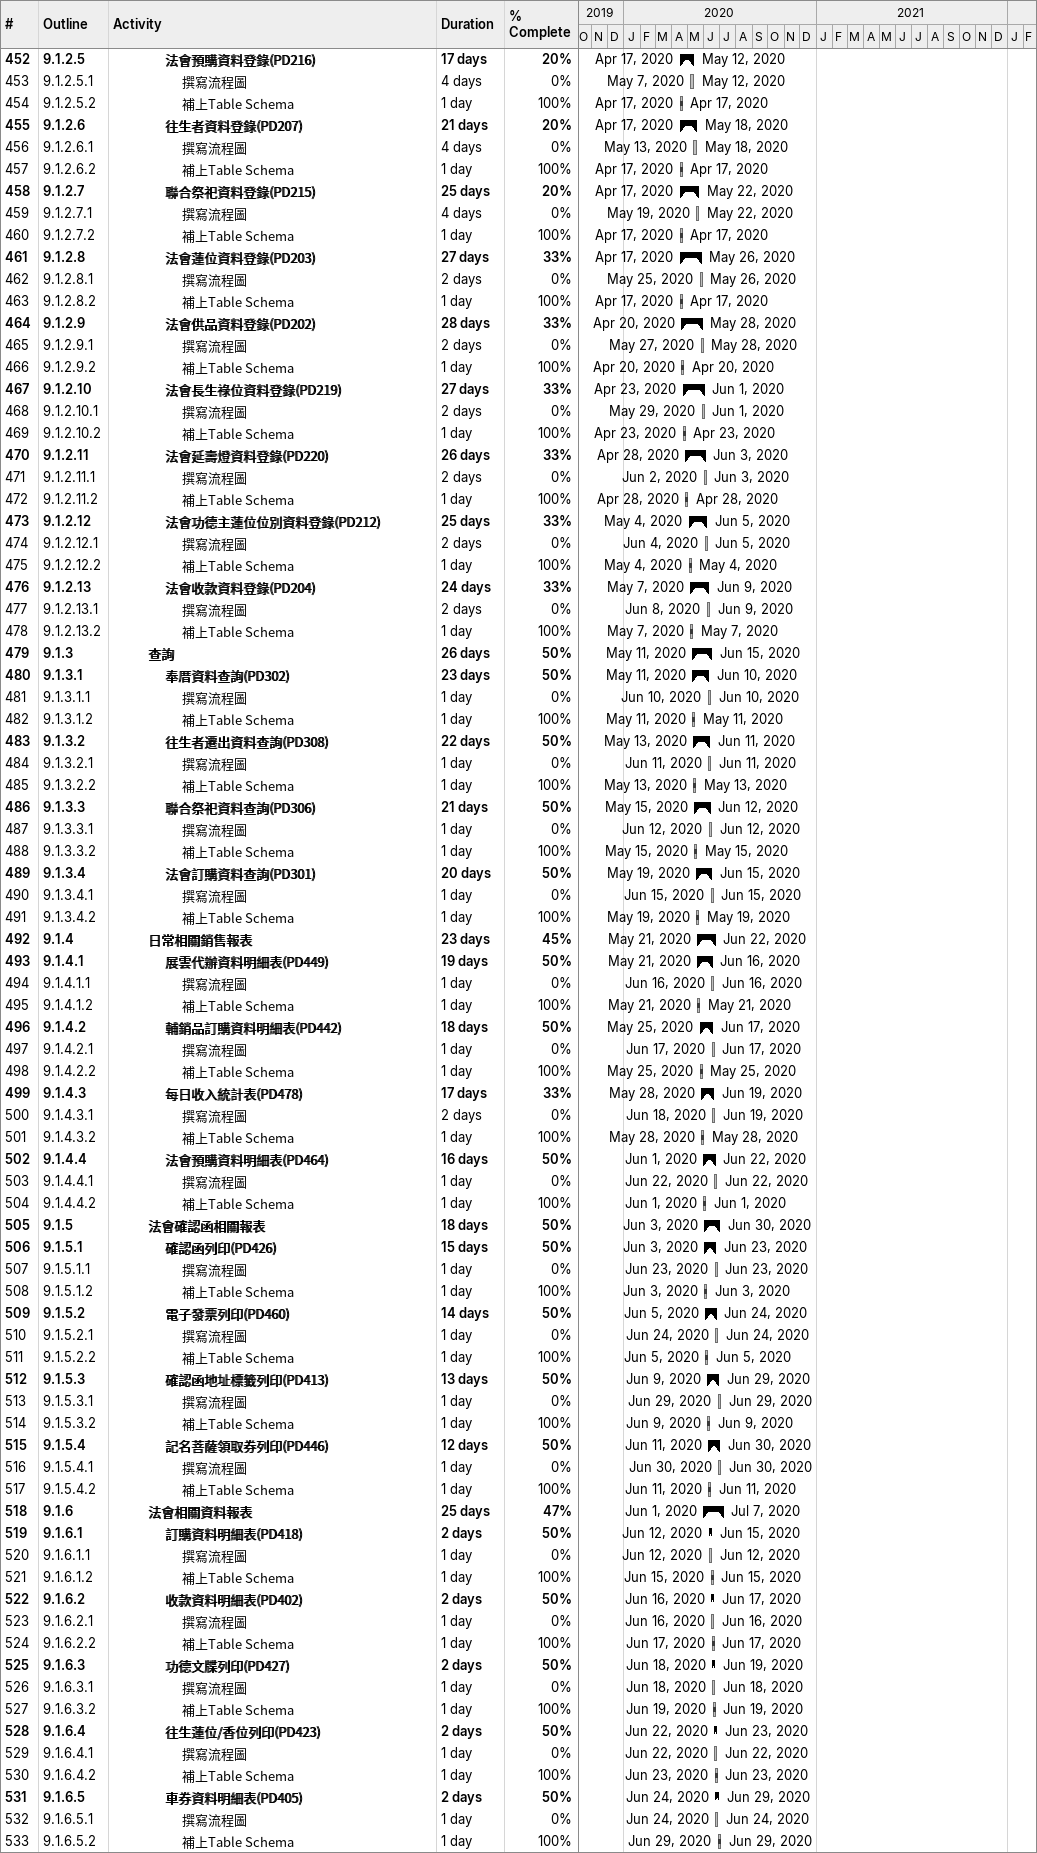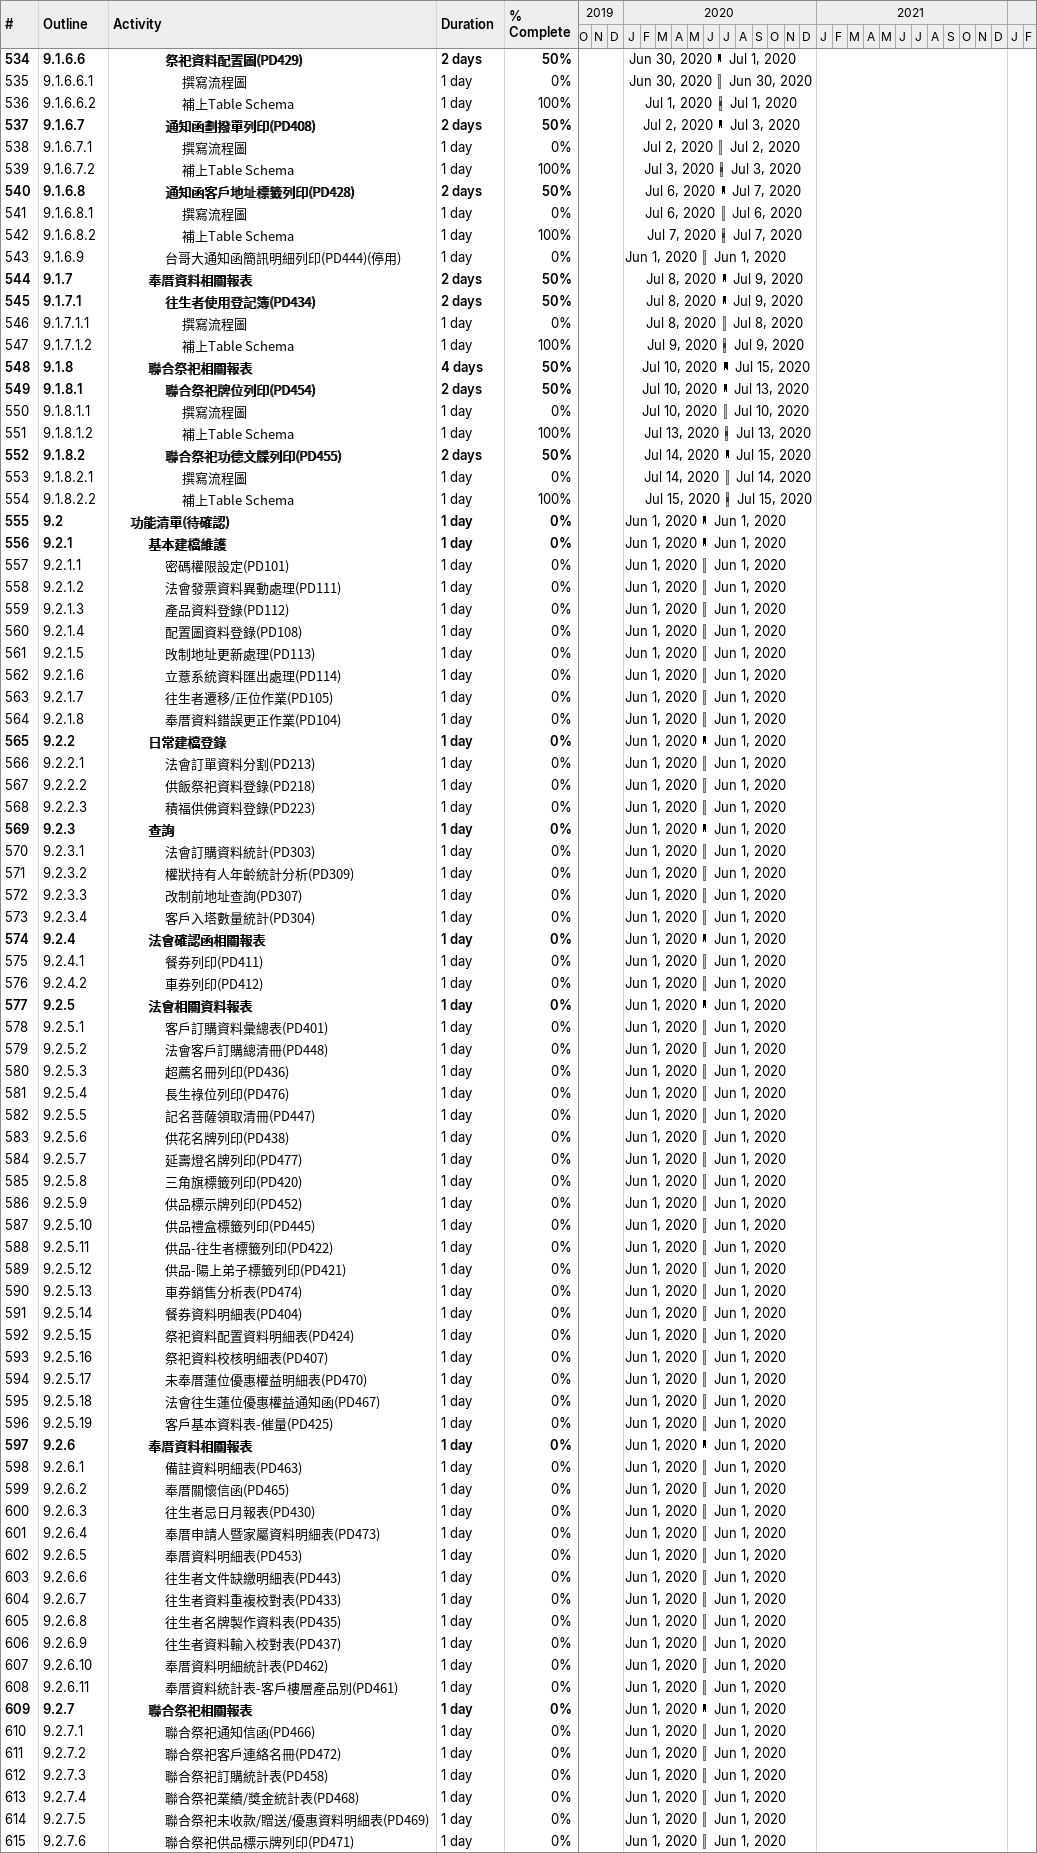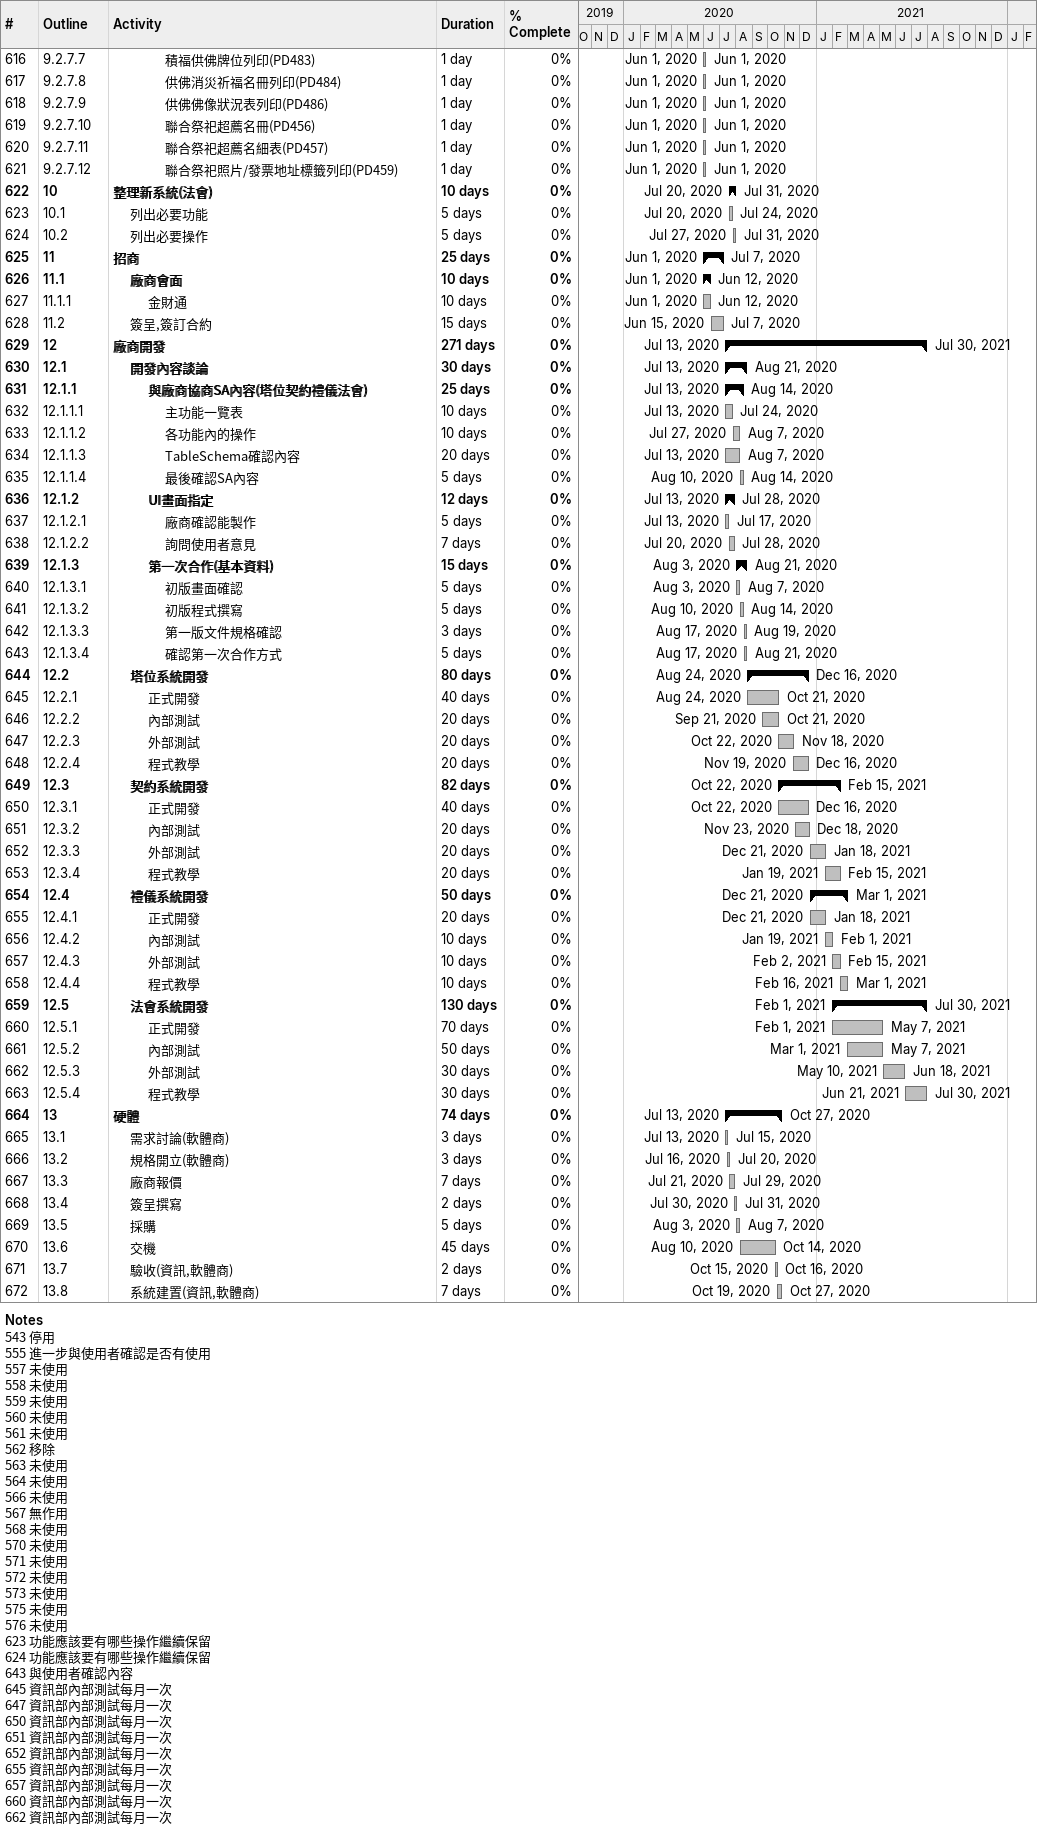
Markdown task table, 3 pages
| ID | WBS | Task | Duration | Start | Finish | % complete |
|---|---|---|---|---|---|---|
| 452 | 9.1.2.5 | **法會預購資料登錄(PD216)** | 17d | 2020-04-17 | 2020-05-12 | 20 |
| 453 | 9.1.2.5.1 | 撰寫流程圖 | 4d | 2020-05-07 | 2020-05-12 | 0 |
| 454 | 9.1.2.5.2 | 補上Table Schema | 1d | 2020-04-17 | 2020-04-17 | 100 |
| 455 | 9.1.2.6 | **往生者資料登錄(PD207)** | 21d | 2020-04-17 | 2020-05-18 | 20 |
| 456 | 9.1.2.6.1 | 撰寫流程圖 | 4d | 2020-05-13 | 2020-05-18 | 0 |
| 457 | 9.1.2.6.2 | 補上Table Schema | 1d | 2020-04-17 | 2020-04-17 | 100 |
| 458 | 9.1.2.7 | **聯合祭祀資料登錄(PD215)** | 25d | 2020-04-17 | 2020-05-22 | 20 |
| 459 | 9.1.2.7.1 | 撰寫流程圖 | 4d | 2020-05-19 | 2020-05-22 | 0 |
| 460 | 9.1.2.7.2 | 補上Table Schema | 1d | 2020-04-17 | 2020-04-17 | 100 |
| 461 | 9.1.2.8 | **法會蓮位資料登錄(PD203)** | 27d | 2020-04-17 | 2020-05-26 | 33 |
| 462 | 9.1.2.8.1 | 撰寫流程圖 | 2d | 2020-05-25 | 2020-05-26 | 0 |
| 463 | 9.1.2.8.2 | 補上Table Schema | 1d | 2020-04-17 | 2020-04-17 | 100 |
| 464 | 9.1.2.9 | **法會供品資料登錄(PD202)** | 28d | 2020-04-20 | 2020-05-28 | 33 |
| 465 | 9.1.2.9.1 | 撰寫流程圖 | 2d | 2020-05-27 | 2020-05-28 | 0 |
| 466 | 9.1.2.9.2 | 補上Table Schema | 1d | 2020-04-20 | 2020-04-20 | 100 |
| 467 | 9.1.2.10 | **法會長生祿位資料登錄(PD219)** | 27d | 2020-04-23 | 2020-06-01 | 33 |
| 468 | 9.1.2.10.1 | 撰寫流程圖 | 2d | 2020-05-29 | 2020-06-01 | 0 |
| 469 | 9.1.2.10.2 | 補上Table Schema | 1d | 2020-04-23 | 2020-04-23 | 100 |
| 470 | 9.1.2.11 | **法會延壽燈資料登錄(PD220)** | 26d | 2020-04-28 | 2020-06-03 | 33 |
| 471 | 9.1.2.11.1 | 撰寫流程圖 | 2d | 2020-06-02 | 2020-06-03 | 0 |
| 472 | 9.1.2.11.2 | 補上Table Schema | 1d | 2020-04-28 | 2020-04-28 | 100 |
| 473 | 9.1.2.12 | **法會功德主蓮位位別資料登錄(PD212)** | 25d | 2020-05-04 | 2020-06-05 | 33 |
| 474 | 9.1.2.12.1 | 撰寫流程圖 | 2d | 2020-06-04 | 2020-06-05 | 0 |
| 475 | 9.1.2.12.2 | 補上Table Schema | 1d | 2020-05-04 | 2020-05-04 | 100 |
| 476 | 9.1.2.13 | **法會收款資料登錄(PD204)** | 24d | 2020-05-07 | 2020-06-09 | 33 |
| 477 | 9.1.2.13.1 | 撰寫流程圖 | 2d | 2020-06-08 | 2020-06-09 | 0 |
| 478 | 9.1.2.13.2 | 補上Table Schema | 1d | 2020-05-07 | 2020-05-07 | 100 |
| 479 | 9.1.3 | **查詢** | 26d | 2020-05-11 | 2020-06-15 | 50 |
| 480 | 9.1.3.1 | **奉厝資料查詢(PD302)** | 23d | 2020-05-11 | 2020-06-10 | 50 |
| 481 | 9.1.3.1.1 | 撰寫流程圖 | 1d | 2020-06-10 | 2020-06-10 | 0 |
| 482 | 9.1.3.1.2 | 補上Table Schema | 1d | 2020-05-11 | 2020-05-11 | 100 |
| 483 | 9.1.3.2 | **往生者遷出資料查詢(PD308)** | 22d | 2020-05-13 | 2020-06-11 | 50 |
| 484 | 9.1.3.2.1 | 撰寫流程圖 | 1d | 2020-06-11 | 2020-06-11 | 0 |
| 485 | 9.1.3.2.2 | 補上Table Schema | 1d | 2020-05-13 | 2020-05-13 | 100 |
| 486 | 9.1.3.3 | **聯合祭祀資料查詢(PD306)** | 21d | 2020-05-15 | 2020-06-12 | 50 |
| 487 | 9.1.3.3.1 | 撰寫流程圖 | 1d | 2020-06-12 | 2020-06-12 | 0 |
| 488 | 9.1.3.3.2 | 補上Table Schema | 1d | 2020-05-15 | 2020-05-15 | 100 |
| 489 | 9.1.3.4 | **法會訂購資料查詢(PD301)** | 20d | 2020-05-19 | 2020-06-15 | 50 |
| 490 | 9.1.3.4.1 | 撰寫流程圖 | 1d | 2020-06-15 | 2020-06-15 | 0 |
| 491 | 9.1.3.4.2 | 補上Table Schema | 1d | 2020-05-19 | 2020-05-19 | 100 |
| 492 | 9.1.4 | **日常相關銷售報表** | 23d | 2020-05-21 | 2020-06-22 | 45 |
| 493 | 9.1.4.1 | **展雲代辦資料明細表(PD449)** | 19d | 2020-05-21 | 2020-06-16 | 50 |
| 494 | 9.1.4.1.1 | 撰寫流程圖 | 1d | 2020-06-16 | 2020-06-16 | 0 |
| 495 | 9.1.4.1.2 | 補上Table Schema | 1d | 2020-05-21 | 2020-05-21 | 100 |
| 496 | 9.1.4.2 | **輔銷品訂購資料明細表(PD442)** | 18d | 2020-05-25 | 2020-06-17 | 50 |
| 497 | 9.1.4.2.1 | 撰寫流程圖 | 1d | 2020-06-17 | 2020-06-17 | 0 |
| 498 | 9.1.4.2.2 | 補上Table Schema | 1d | 2020-05-25 | 2020-05-25 | 100 |
| 499 | 9.1.4.3 | **每日收入統計表(PD478)** | 17d | 2020-05-28 | 2020-06-19 | 33 |
| 500 | 9.1.4.3.1 | 撰寫流程圖 | 2d | 2020-06-18 | 2020-06-19 | 0 |
| 501 | 9.1.4.3.2 | 補上Table Schema | 1d | 2020-05-28 | 2020-05-28 | 100 |
| 502 | 9.1.4.4 | **法會預購資料明細表(PD464)** | 16d | 2020-06-01 | 2020-06-22 | 50 |
| 503 | 9.1.4.4.1 | 撰寫流程圖 | 1d | 2020-06-22 | 2020-06-22 | 0 |
| 504 | 9.1.4.4.2 | 補上Table Schema | 1d | 2020-06-01 | 2020-06-01 | 100 |
| 505 | 9.1.5 | **法會確認函相關報表** | 18d | 2020-06-03 | 2020-06-30 | 50 |
| 506 | 9.1.5.1 | **確認函列印(PD426)** | 15d | 2020-06-03 | 2020-06-23 | 50 |
| 507 | 9.1.5.1.1 | 撰寫流程圖 | 1d | 2020-06-23 | 2020-06-23 | 0 |
| 508 | 9.1.5.1.2 | 補上Table Schema | 1d | 2020-06-03 | 2020-06-03 | 100 |
| 509 | 9.1.5.2 | **電子發票列印(PD460)** | 14d | 2020-06-05 | 2020-06-24 | 50 |
| 510 | 9.1.5.2.1 | 撰寫流程圖 | 1d | 2020-06-24 | 2020-06-24 | 0 |
| 511 | 9.1.5.2.2 | 補上Table Schema | 1d | 2020-06-05 | 2020-06-05 | 100 |
| 512 | 9.1.5.3 | **確認函地址標籤列印(PD413)** | 13d | 2020-06-09 | 2020-06-29 | 50 |
| 513 | 9.1.5.3.1 | 撰寫流程圖 | 1d | 2020-06-29 | 2020-06-29 | 0 |
| 514 | 9.1.5.3.2 | 補上Table Schema | 1d | 2020-06-09 | 2020-06-09 | 100 |
| 515 | 9.1.5.4 | **記名菩薩領取券列印(PD446)** | 12d | 2020-06-11 | 2020-06-30 | 50 |
| 516 | 9.1.5.4.1 | 撰寫流程圖 | 1d | 2020-06-30 | 2020-06-30 | 0 |
| 517 | 9.1.5.4.2 | 補上Table Schema | 1d | 2020-06-11 | 2020-06-11 | 100 |
| 518 | 9.1.6 | **法會相關資料報表** | 25d | 2020-06-01 | 2020-07-07 | 47 |
| 519 | 9.1.6.1 | **訂購資料明細表(PD418)** | 2d | 2020-06-12 | 2020-06-15 | 50 |
| 520 | 9.1.6.1.1 | 撰寫流程圖 | 1d | 2020-06-12 | 2020-06-12 | 0 |
| 521 | 9.1.6.1.2 | 補上Table Schema | 1d | 2020-06-15 | 2020-06-15 | 100 |
| 522 | 9.1.6.2 | **收款資料明細表(PD402)** | 2d | 2020-06-16 | 2020-06-17 | 50 |
| 523 | 9.1.6.2.1 | 撰寫流程圖 | 1d | 2020-06-16 | 2020-06-16 | 0 |
| 524 | 9.1.6.2.2 | 補上Table Schema | 1d | 2020-06-17 | 2020-06-17 | 100 |
| 525 | 9.1.6.3 | **功德文牒列印(PD427)** | 2d | 2020-06-18 | 2020-06-19 | 50 |
| 526 | 9.1.6.3.1 | 撰寫流程圖 | 1d | 2020-06-18 | 2020-06-18 | 0 |
| 527 | 9.1.6.3.2 | 補上Table Schema | 1d | 2020-06-19 | 2020-06-19 | 100 |
| 528 | 9.1.6.4 | **往生蓮位/香位列印(PD423)** | 2d | 2020-06-22 | 2020-06-23 | 50 |
| 529 | 9.1.6.4.1 | 撰寫流程圖 | 1d | 2020-06-22 | 2020-06-22 | 0 |
| 530 | 9.1.6.4.2 | 補上Table Schema | 1d | 2020-06-23 | 2020-06-23 | 100 |
| 531 | 9.1.6.5 | **車券資料明細表(PD405)** | 2d | 2020-06-24 | 2020-06-29 | 50 |
| 532 | 9.1.6.5.1 | 撰寫流程圖 | 1d | 2020-06-24 | 2020-06-24 | 0 |
| 533 | 9.1.6.5.2 | 補上Table Schema | 1d | 2020-06-29 | 2020-06-29 | 100 |
| 534 | 9.1.6.6 | **祭祀資料配置圖(PD429)** | 2d | 2020-06-30 | 2020-07-01 | 50 |
| 535 | 9.1.6.6.1 | 撰寫流程圖 | 1d | 2020-06-30 | 2020-06-30 | 0 |
| 536 | 9.1.6.6.2 | 補上Table Schema | 1d | 2020-07-01 | 2020-07-01 | 100 |
| 537 | 9.1.6.7 | **通知函劃撥單列印(PD408)** | 2d | 2020-07-02 | 2020-07-03 | 50 |
| 538 | 9.1.6.7.1 | 撰寫流程圖 | 1d | 2020-07-02 | 2020-07-02 | 0 |
| 539 | 9.1.6.7.2 | 補上Table Schema | 1d | 2020-07-03 | 2020-07-03 | 100 |
| 540 | 9.1.6.8 | **通知函客戶地址標籤列印(PD428)** | 2d | 2020-07-06 | 2020-07-07 | 50 |
| 541 | 9.1.6.8.1 | 撰寫流程圖 | 1d | 2020-07-06 | 2020-07-06 | 0 |
| 542 | 9.1.6.8.2 | 補上Table Schema | 1d | 2020-07-07 | 2020-07-07 | 100 |
| 543 | 9.1.6.9 | 台哥大通知函簡訊明細列印(PD444)(停用) | 1d | 2020-06-01 | 2020-06-01 | 0 |
| 544 | 9.1.7 | **奉厝資料相關報表** | 2d | 2020-07-08 | 2020-07-09 | 50 |
| 545 | 9.1.7.1 | **往生者使用登記簿(PD434)** | 2d | 2020-07-08 | 2020-07-09 | 50 |
| 546 | 9.1.7.1.1 | 撰寫流程圖 | 1d | 2020-07-08 | 2020-07-08 | 0 |
| 547 | 9.1.7.1.2 | 補上Table Schema | 1d | 2020-07-09 | 2020-07-09 | 100 |
| 548 | 9.1.8 | **聯合祭祀相關報表** | 4d | 2020-07-10 | 2020-07-15 | 50 |
| 549 | 9.1.8.1 | **聯合祭祀牌位列印(PD454)** | 2d | 2020-07-10 | 2020-07-13 | 50 |
| 550 | 9.1.8.1.1 | 撰寫流程圖 | 1d | 2020-07-10 | 2020-07-10 | 0 |
| 551 | 9.1.8.1.2 | 補上Table Schema | 1d | 2020-07-13 | 2020-07-13 | 100 |
| 552 | 9.1.8.2 | **聯合祭祀功德文牒列印(PD455)** | 2d | 2020-07-14 | 2020-07-15 | 50 |
| 553 | 9.1.8.2.1 | 撰寫流程圖 | 1d | 2020-07-14 | 2020-07-14 | 0 |
| 554 | 9.1.8.2.2 | 補上Table Schema | 1d | 2020-07-15 | 2020-07-15 | 100 |
| 555 | 9.2 | **功能清單(待確認)** | 1d | 2020-06-01 | 2020-06-01 | 0 |
| 556 | 9.2.1 | **基本建檔維護** | 1d | 2020-06-01 | 2020-06-01 | 0 |
| 557 | 9.2.1.1 | 密碼權限設定(PD101) | 1d | 2020-06-01 | 2020-06-01 | 0 |
| 558 | 9.2.1.2 | 法會發票資料異動處理(PD111) | 1d | 2020-06-01 | 2020-06-01 | 0 |
| 559 | 9.2.1.3 | 產品資料登錄(PD112) | 1d | 2020-06-01 | 2020-06-01 | 0 |
| 560 | 9.2.1.4 | 配置圖資料登錄(PD108) | 1d | 2020-06-01 | 2020-06-01 | 0 |
| 561 | 9.2.1.5 | 攺制地址更新處理(PD113) | 1d | 2020-06-01 | 2020-06-01 | 0 |
| 562 | 9.2.1.6 | 立薏系統資料匯出處理(PD114) | 1d | 2020-06-01 | 2020-06-01 | 0 |
| 563 | 9.2.1.7 | 往生者遷移/正位作業(PD105) | 1d | 2020-06-01 | 2020-06-01 | 0 |
| 564 | 9.2.1.8 | 奉厝資料錯誤更正作業(PD104) | 1d | 2020-06-01 | 2020-06-01 | 0 |
| 565 | 9.2.2 | **日常建檔登錄** | 1d | 2020-06-01 | 2020-06-01 | 0 |
| 566 | 9.2.2.1 | 法會訂單資料分割(PD213) | 1d | 2020-06-01 | 2020-06-01 | 0 |
| 567 | 9.2.2.2 | 供飯祭祀資料登錄(PD218) | 1d | 2020-06-01 | 2020-06-01 | 0 |
| 568 | 9.2.2.3 | 積福供佛資料登錄(PD223) | 1d | 2020-06-01 | 2020-06-01 | 0 |
| 569 | 9.2.3 | **查詢** | 1d | 2020-06-01 | 2020-06-01 | 0 |
| 570 | 9.2.3.1 | 法會訂購資料統計(PD303) | 1d | 2020-06-01 | 2020-06-01 | 0 |
| 571 | 9.2.3.2 | 權狀持有人年齡統計分析(PD309) | 1d | 2020-06-01 | 2020-06-01 | 0 |
| 572 | 9.2.3.3 | 改制前地址查詢(PD307) | 1d | 2020-06-01 | 2020-06-01 | 0 |
| 573 | 9.2.3.4 | 客戶入塔數量統計(PD304) | 1d | 2020-06-01 | 2020-06-01 | 0 |
| 574 | 9.2.4 | **法會確認函相關報表** | 1d | 2020-06-01 | 2020-06-01 | 0 |
| 575 | 9.2.4.1 | 餐券列印(PD411) | 1d | 2020-06-01 | 2020-06-01 | 0 |
| 576 | 9.2.4.2 | 車券列印(PD412) | 1d | 2020-06-01 | 2020-06-01 | 0 |
| 577 | 9.2.5 | **法會相關資料報表** | 1d | 2020-06-01 | 2020-06-01 | 0 |
| 578 | 9.2.5.1 | 客戶訂購資料彙總表(PD401) | 1d | 2020-06-01 | 2020-06-01 | 0 |
| 579 | 9.2.5.2 | 法會客戶訂購總清冊(PD448) | 1d | 2020-06-01 | 2020-06-01 | 0 |
| 580 | 9.2.5.3 | 超薦名冊列印(PD436) | 1d | 2020-06-01 | 2020-06-01 | 0 |
| 581 | 9.2.5.4 | 長生祿位列印(PD476) | 1d | 2020-06-01 | 2020-06-01 | 0 |
| 582 | 9.2.5.5 | 記名菩薩領取清冊(PD447) | 1d | 2020-06-01 | 2020-06-01 | 0 |
| 583 | 9.2.5.6 | 供花名牌列印(PD438) | 1d | 2020-06-01 | 2020-06-01 | 0 |
| 584 | 9.2.5.7 | 延壽燈名牌列印(PD477) | 1d | 2020-06-01 | 2020-06-01 | 0 |
| 585 | 9.2.5.8 | 三角旗標籤列印(PD420) | 1d | 2020-06-01 | 2020-06-01 | 0 |
| 586 | 9.2.5.9 | 供品標示牌列印(PD452) | 1d | 2020-06-01 | 2020-06-01 | 0 |
| 587 | 9.2.5.10 | 供品禮盒標籤列印(PD445) | 1d | 2020-06-01 | 2020-06-01 | 0 |
| 588 | 9.2.5.11 | 供品-往生者標籤列印(PD422) | 1d | 2020-06-01 | 2020-06-01 | 0 |
| 589 | 9.2.5.12 | 供品-陽上弟子標籤列印(PD421) | 1d | 2020-06-01 | 2020-06-01 | 0 |
| 590 | 9.2.5.13 | 車券銷售分析表(PD474) | 1d | 2020-06-01 | 2020-06-01 | 0 |
| 591 | 9.2.5.14 | 餐券資料明細表(PD404) | 1d | 2020-06-01 | 2020-06-01 | 0 |
| 592 | 9.2.5.15 | 祭祀資料配置資料明細表(PD424) | 1d | 2020-06-01 | 2020-06-01 | 0 |
| 593 | 9.2.5.16 | 祭祀資料校核明細表(PD407) | 1d | 2020-06-01 | 2020-06-01 | 0 |
| 594 | 9.2.5.17 | 未奉厝蓮位優惠權益明細表(PD470) | 1d | 2020-06-01 | 2020-06-01 | 0 |
| 595 | 9.2.5.18 | 法會往生蓮位優惠權益通知函(PD467) | 1d | 2020-06-01 | 2020-06-01 | 0 |
| 596 | 9.2.5.19 | 客戶基本資料表-催量(PD425) | 1d | 2020-06-01 | 2020-06-01 | 0 |
| 597 | 9.2.6 | **奉厝資料相關報表** | 1d | 2020-06-01 | 2020-06-01 | 0 |
| 598 | 9.2.6.1 | 備註資料明細表(PD463) | 1d | 2020-06-01 | 2020-06-01 | 0 |
| 599 | 9.2.6.2 | 奉厝關懷信函(PD465) | 1d | 2020-06-01 | 2020-06-01 | 0 |
| 600 | 9.2.6.3 | 往生者忌日月報表(PD430) | 1d | 2020-06-01 | 2020-06-01 | 0 |
| 601 | 9.2.6.4 | 奉厝申請人暨家屬資料明細表(PD473) | 1d | 2020-06-01 | 2020-06-01 | 0 |
| 602 | 9.2.6.5 | 奉厝資料明細表(PD453) | 1d | 2020-06-01 | 2020-06-01 | 0 |
| 603 | 9.2.6.6 | 往生者文件缺繳明細表(PD443) | 1d | 2020-06-01 | 2020-06-01 | 0 |
| 604 | 9.2.6.7 | 往生者資料重複校對表(PD433) | 1d | 2020-06-01 | 2020-06-01 | 0 |
| 605 | 9.2.6.8 | 往生者名牌製作資料表(PD435) | 1d | 2020-06-01 | 2020-06-01 | 0 |
| 606 | 9.2.6.9 | 往生者資料輸入校對表(PD437) | 1d | 2020-06-01 | 2020-06-01 | 0 |
| 607 | 9.2.6.10 | 奉厝資料明細統計表(PD462) | 1d | 2020-06-01 | 2020-06-01 | 0 |
| 608 | 9.2.6.11 | 奉厝資料統計表-客戶樓層產品別(PD461) | 1d | 2020-06-01 | 2020-06-01 | 0 |
| 609 | 9.2.7 | **聯合祭祀相關報表** | 1d | 2020-06-01 | 2020-06-01 | 0 |
| 610 | 9.2.7.1 | 聯合祭祀通知信函(PD466) | 1d | 2020-06-01 | 2020-06-01 | 0 |
| 611 | 9.2.7.2 | 聯合祭祀客戶連絡名冊(PD472) | 1d | 2020-06-01 | 2020-06-01 | 0 |
| 612 | 9.2.7.3 | 聯合祭祀訂購統計表(PD458) | 1d | 2020-06-01 | 2020-06-01 | 0 |
| 613 | 9.2.7.4 | 聯合祭祀業績/獎金統計表(PD468) | 1d | 2020-06-01 | 2020-06-01 | 0 |
| 614 | 9.2.7.5 | 聯合祭祀未收款/贈送/優惠資料明細表(PD469) | 1d | 2020-06-01 | 2020-06-01 | 0 |
| 615 | 9.2.7.6 | 聯合祭祀供品標示牌列印(PD471) | 1d | 2020-06-01 | 2020-06-01 | 0 |
| 616 | 9.2.7.7 | 積福供佛牌位列印(PD483) | 1d | 2020-06-01 | 2020-06-01 | 0 |
| 617 | 9.2.7.8 | 供佛消災祈福名冊列印(PD484) | 1d | 2020-06-01 | 2020-06-01 | 0 |
| 618 | 9.2.7.9 | 供佛佛像狀況表列印(PD486) | 1d | 2020-06-01 | 2020-06-01 | 0 |
| 619 | 9.2.7.10 | 聯合祭祀超薦名冊(PD456) | 1d | 2020-06-01 | 2020-06-01 | 0 |
| 620 | 9.2.7.11 | 聯合祭祀超薦名細表(PD457) | 1d | 2020-06-01 | 2020-06-01 | 0 |
| 621 | 9.2.7.12 | 聯合祭祀照片/發票地址標籤列印(PD459) | 1d | 2020-06-01 | 2020-06-01 | 0 |
| 622 | 10 | **整理新系統(法會)** | 10d | 2020-07-20 | 2020-07-31 | 0 |
| 623 | 10.1 | 列出必要功能 | 5d | 2020-07-20 | 2020-07-24 | 0 |
| 624 | 10.2 | 列出必要操作 | 5d | 2020-07-27 | 2020-07-31 | 0 |
| 625 | 11 | **招商** | 25d | 2020-06-01 | 2020-07-07 | 0 |
| 626 | 11.1 | **廠商會面** | 10d | 2020-06-01 | 2020-06-12 | 0 |
| 627 | 11.1.1 | 金財通 | 10d | 2020-06-01 | 2020-06-12 | 0 |
| 628 | 11.2 | 簽呈,簽訂合約 | 15d | 2020-06-15 | 2020-07-07 | 0 |
| 629 | 12 | **廠商開發** | 271d | 2020-07-13 | 2021-07-30 | 0 |
| 630 | 12.1 | **開發內容談論** | 30d | 2020-07-13 | 2020-08-21 | 0 |
| 631 | 12.1.1 | **與廠商協商SA內容(塔位契約禮儀法會)** | 25d | 2020-07-13 | 2020-08-14 | 0 |
| 632 | 12.1.1.1 | 主功能一覽表 | 10d | 2020-07-13 | 2020-07-24 | 0 |
| 633 | 12.1.1.2 | 各功能內的操作 | 10d | 2020-07-27 | 2020-08-07 | 0 |
| 634 | 12.1.1.3 | TableSchema確認內容 | 20d | 2020-07-13 | 2020-08-07 | 0 |
| 635 | 12.1.1.4 | 最後確認SA內容 | 5d | 2020-08-10 | 2020-08-14 | 0 |
| 636 | 12.1.2 | **UI畫面指定** | 12d | 2020-07-13 | 2020-07-28 | 0 |
| 637 | 12.1.2.1 | 廠商確認能製作 | 5d | 2020-07-13 | 2020-07-17 | 0 |
| 638 | 12.1.2.2 | 詢問使用者意見 | 7d | 2020-07-20 | 2020-07-28 | 0 |
| 639 | 12.1.3 | **第一次合作(基本資料)** | 15d | 2020-08-03 | 2020-08-21 | 0 |
| 640 | 12.1.3.1 | 初版畫面確認 | 5d | 2020-08-03 | 2020-08-07 | 0 |
| 641 | 12.1.3.2 | 初版程式撰寫 | 5d | 2020-08-10 | 2020-08-14 | 0 |
| 642 | 12.1.3.3 | 第一版文件規格確認 | 3d | 2020-08-17 | 2020-08-19 | 0 |
| 643 | 12.1.3.4 | 確認第一次合作方式 | 5d | 2020-08-17 | 2020-08-21 | 0 |
| 644 | 12.2 | **塔位系統開發** | 80d | 2020-08-24 | 2020-12-16 | 0 |
| 645 | 12.2.1 | 正式開發 | 40d | 2020-08-24 | 2020-10-21 | 0 |
| 646 | 12.2.2 | 內部測試 | 20d | 2020-09-21 | 2020-10-21 | 0 |
| 647 | 12.2.3 | 外部測試 | 20d | 2020-10-22 | 2020-11-18 | 0 |
| 648 | 12.2.4 | 程式教學 | 20d | 2020-11-19 | 2020-12-16 | 0 |
| 649 | 12.3 | **契約系統開發** | 82d | 2020-10-22 | 2021-02-15 | 0 |
| 650 | 12.3.1 | 正式開發 | 40d | 2020-10-22 | 2020-12-16 | 0 |
| 651 | 12.3.2 | 內部測試 | 20d | 2020-11-23 | 2020-12-18 | 0 |
| 652 | 12.3.3 | 外部測試 | 20d | 2020-12-21 | 2021-01-18 | 0 |
| 653 | 12.3.4 | 程式教學 | 20d | 2021-01-19 | 2021-02-15 | 0 |
| 654 | 12.4 | **禮儀系統開發** | 50d | 2020-12-21 | 2021-03-01 | 0 |
| 655 | 12.4.1 | 正式開發 | 20d | 2020-12-21 | 2021-01-18 | 0 |
| 656 | 12.4.2 | 內部測試 | 10d | 2021-01-19 | 2021-02-01 | 0 |
| 657 | 12.4.3 | 外部測試 | 10d | 2021-02-02 | 2021-02-15 | 0 |
| 658 | 12.4.4 | 程式教學 | 10d | 2021-02-16 | 2021-03-01 | 0 |
| 659 | 12.5 | **法會系統開發** | 130d | 2021-02-01 | 2021-07-30 | 0 |
| 660 | 12.5.1 | 正式開發 | 70d | 2021-02-01 | 2021-05-07 | 0 |
| 661 | 12.5.2 | 內部測試 | 50d | 2021-03-01 | 2021-05-07 | 0 |
| 662 | 12.5.3 | 外部測試 | 30d | 2021-05-10 | 2021-06-18 | 0 |
| 663 | 12.5.4 | 程式教學 | 30d | 2021-06-21 | 2021-07-30 | 0 |
| 664 | 13 | **硬體** | 74d | 2020-07-13 | 2020-10-27 | 0 |
| 665 | 13.1 | 需求討論(軟體商) | 3d | 2020-07-13 | 2020-07-15 | 0 |
| 666 | 13.2 | 規格開立(軟體商) | 3d | 2020-07-16 | 2020-07-20 | 0 |
| 667 | 13.3 | 廠商報價 | 7d | 2020-07-21 | 2020-07-29 | 0 |
| 668 | 13.4 | 簽呈撰寫 | 2d | 2020-07-30 | 2020-07-31 | 0 |
| 669 | 13.5 | 採購 | 5d | 2020-08-03 | 2020-08-07 | 0 |
| 670 | 13.6 | 交機 | 45d | 2020-08-10 | 2020-10-14 | 0 |
| 671 | 13.7 | 驗收(資訊,軟體商) | 2d | 2020-10-15 | 2020-10-16 | 0 |
| 672 | 13.8 | 系統建置(資訊,軟體商) | 7d | 2020-10-19 | 2020-10-27 | 0 |

Notes
- 543: 停用
- 555: 進一步與使用者確認是否有使用
- 557: 未使用
- 558: 未使用
- 559: 未使用
- 560: 未使用
- 561: 未使用
- 562: 移除
- 563: 未使用
- 564: 未使用
- 566: 未使用
- 567: 無作用
- 568: 未使用
- 570: 未使用
- 571: 未使用
- 572: 未使用
- 573: 未使用
- 575: 未使用
- 576: 未使用
- 623: 功能應該要有哪些操作繼續保留
- 624: 功能應該要有哪些操作繼續保留
- 643: 與使用者確認內容
- 645: 資訊部內部測試 每月一次
- 647: 資訊部內部測試 每月一次
- 650: 資訊部內部測試 每月一次
- 651: 資訊部內部測試 每月一次
- 652: 資訊部內部測試 每月一次
- 655: 資訊部內部測試 每月一次
- 657: 資訊部內部測試 每月一次
- 660: 資訊部內部測試 每月一次
- 662: 資訊部內部測試 每月一次
